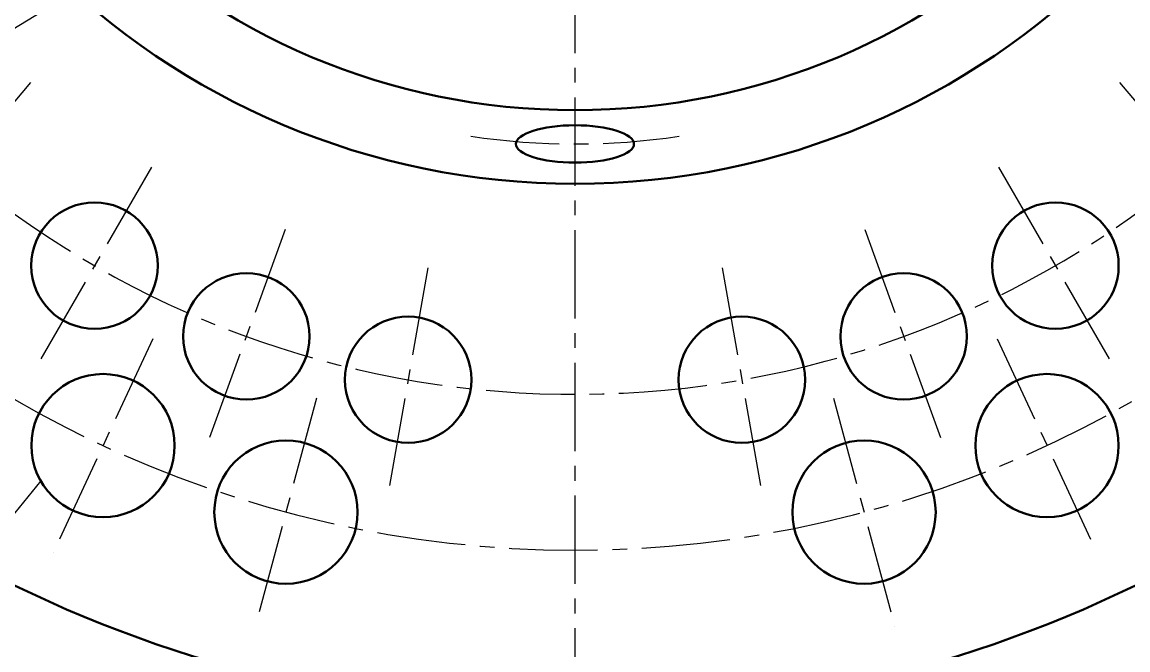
# Model space of a CAD drawing. Extents: x 89 to 624, y -17 to 440.
# Drawn here: x 201 to 266.6, y 105 to 142.3 of the extents above; entities that cross this region are included whole.
import ezdxf

# ---------------------------------------------------------------- set-up
doc = ezdxf.new("R2010")
doc.units = 0
doc.header["$LTSCALE"] = 7
doc.header["$MEASUREMENT"] = 0
doc.linetypes.add('CENTER2', pattern=[1.125, 0.75, -0.125, 0.125, -0.125])
doc.layers.get('0').update_dxf_attribs({"linetype": 'CONTINUOUS', "lineweight": 15})
doc.layers.add('1', color=1, linetype='CENTER2', lineweight=15)
doc.layers.add('3', color=3, linetype='CONTINUOUS', lineweight=30)
doc.styles.add('ITALICT', font='ITALICT.shx', dxfattribs={"width": 0.8, "height": 3})
doc.dimstyles.get("Standard").update_dxf_attribs({"dimtxt": 3, "dimasz": 3, "dimexe": 0.5, "dimexo": 0.5, "dimgap": 0.8, "dimtad": 1, "dimdsep": 46, "dimtxsty": 'ITALICT', "dimcen": 0.09, "dimazin": 2, "dimtfac": 1, "dimtmove": 0, "dimatfit": 3, "dimfxl": 1, "dimtolj": 1, "dimtzin": 0, "dimarcsym": 0})

# ---------------------------------------------------------------- blocks, each defined once
blk = doc.blocks.new('*D46')
at = {"color": 0, "lineweight": -2, "transparency": 16777216}
for p, q in [((234.307, 253.197), (340.204, 253.197)), ((339.704, 250.197), (339.704, 104.197)), ((234.307, 101.197), (340.204, 101.197))]:
    blk.add_line(p, q, dxfattribs=at)
at = {"color": 0, "transparency": 16777216}
for points in [[(339.204, 250.197), (340.204, 250.197), (339.704, 253.197)], [(339.204, 104.197), (340.204, 104.197), (339.704, 101.197)]]:
    blk.add_solid(points, dxfattribs=at)
at = {"color": 0, "transparency": 16777216, "insert": (337.404, 177.197), "char_height": 3, "attachment_point": 5, "rotation": 90, "style": 'ITALICT'}
blk.add_mtext('\\A1;152', dxfattribs=at)
blk = doc.blocks.new('*D50')
at = {"color": 0, "lineweight": -2, "transparency": 16777216}
for p, q in [((233.807, 177.197), (288.098, 139.228)), ((309.376, 124.346), (290.556, 137.509))]:
    blk.add_line(p, q, dxfattribs=at)
blk.add_arc((233.807, 177.197), 66.25, 321.48913, 325.46446, dxfattribs=at)
at = {"color": 0, "transparency": 16777216}
blk.add_solid([(290.842, 137.919), (290.269, 137.099), (288.098, 139.228)], dxfattribs=at)
at = {"color": 0, "transparency": 16777216, "insert": (304.56, 130.521), "char_height": 3, "attachment_point": 5, "rotation": 325.03204, "style": 'ITALICT'}
blk.add_mtext('\\A1;R66.25', dxfattribs=at)

msp = doc.modelspace()

# ---------------------------------------------------------------- linework, layer by layer
for p, q in [((172.081, 124.629), (216.424, 151.586)), ((202.115, 115.054), (188.377, 98.213))]:
    msp.add_line(p, q)
at = {"layer": '1'}
for p, q in [((233.807, 177.197), (233.807, 101.197)), ((201.507, 138.704), (192.83, 128.362)), ((266.108, 138.704), (274.785, 128.362)), ((208.682, 133.68), (201.932, 121.988)), ((258.932, 133.68), (265.682, 121.988)), ((216.621, 129.978), (212.004, 117.292)), ((250.994, 129.978), (255.611, 117.292)), ((225.082, 127.711), (222.737, 114.416)), ((242.533, 127.711), (244.878, 114.416)), ((208.767, 123.499), (202.851, 110.81)), ((258.848, 123.499), (264.636, 111.086)), ((218.472, 119.966), (214.849, 106.443)), ((249.142, 119.966), (252.766, 106.443))]:
    msp.add_line(p, q, dxfattribs=at)
for radius, start, end in [(57, 193.46273, 347.32974), (66.25, 218.94329, 321.05671), (42.14, 261.57666, 278.42334)]:
    msp.add_arc((233.807, 177.197), radius, start, end, dxfattribs=at)
at = {"layer": '3'}
for centre, radius in [((233.807, 177.197), 44.5), ((233.807, 177.197), 40.135), ((205.307, 127.834), 3.75), ((262.307, 127.834), 3.75), ((214.312, 123.635), 3.75), ((253.303, 123.635), 3.75), ((223.91, 121.063), 3.75), ((243.705, 121.063), 3.75), ((205.809, 117.154), 4.25), ((261.806, 117.154), 4.25), ((216.661, 113.205), 4.25), ((250.954, 113.205), 4.25)]:
    msp.add_circle(centre, radius, dxfattribs=at)
msp.add_arc((233.807, 177.197), 76, 214.67741, 325.32259, dxfattribs=at)
msp.add_ellipse((233.807, 135.058), major_axis=(-3.5, 0), ratio=0.316357, dxfattribs=at)

# ---------------------------------------------------------------- dimensions: what is measured, and where the dimension line sits
dim = msp.add_aligned_dim(p1=(233.807, 253.197), p2=(233.807, 101.197), distance=105.896, dimstyle='Standard')
dim.commit()
dim.dimension.update_dxf_attribs({"geometry": '*D46', "text_midpoint": (337.404, 177.197)})
dim = msp.add_radius_dim(center=(233.807, 177.197), mpoint=(288.098, 139.228), dimstyle='Standard')
dim.commit()
dim.dimension.update_dxf_attribs({"geometry": '*D50', "text_midpoint": (303.242, 128.636), "dimtype": 164})

doc.saveas('drawing.dxf')
